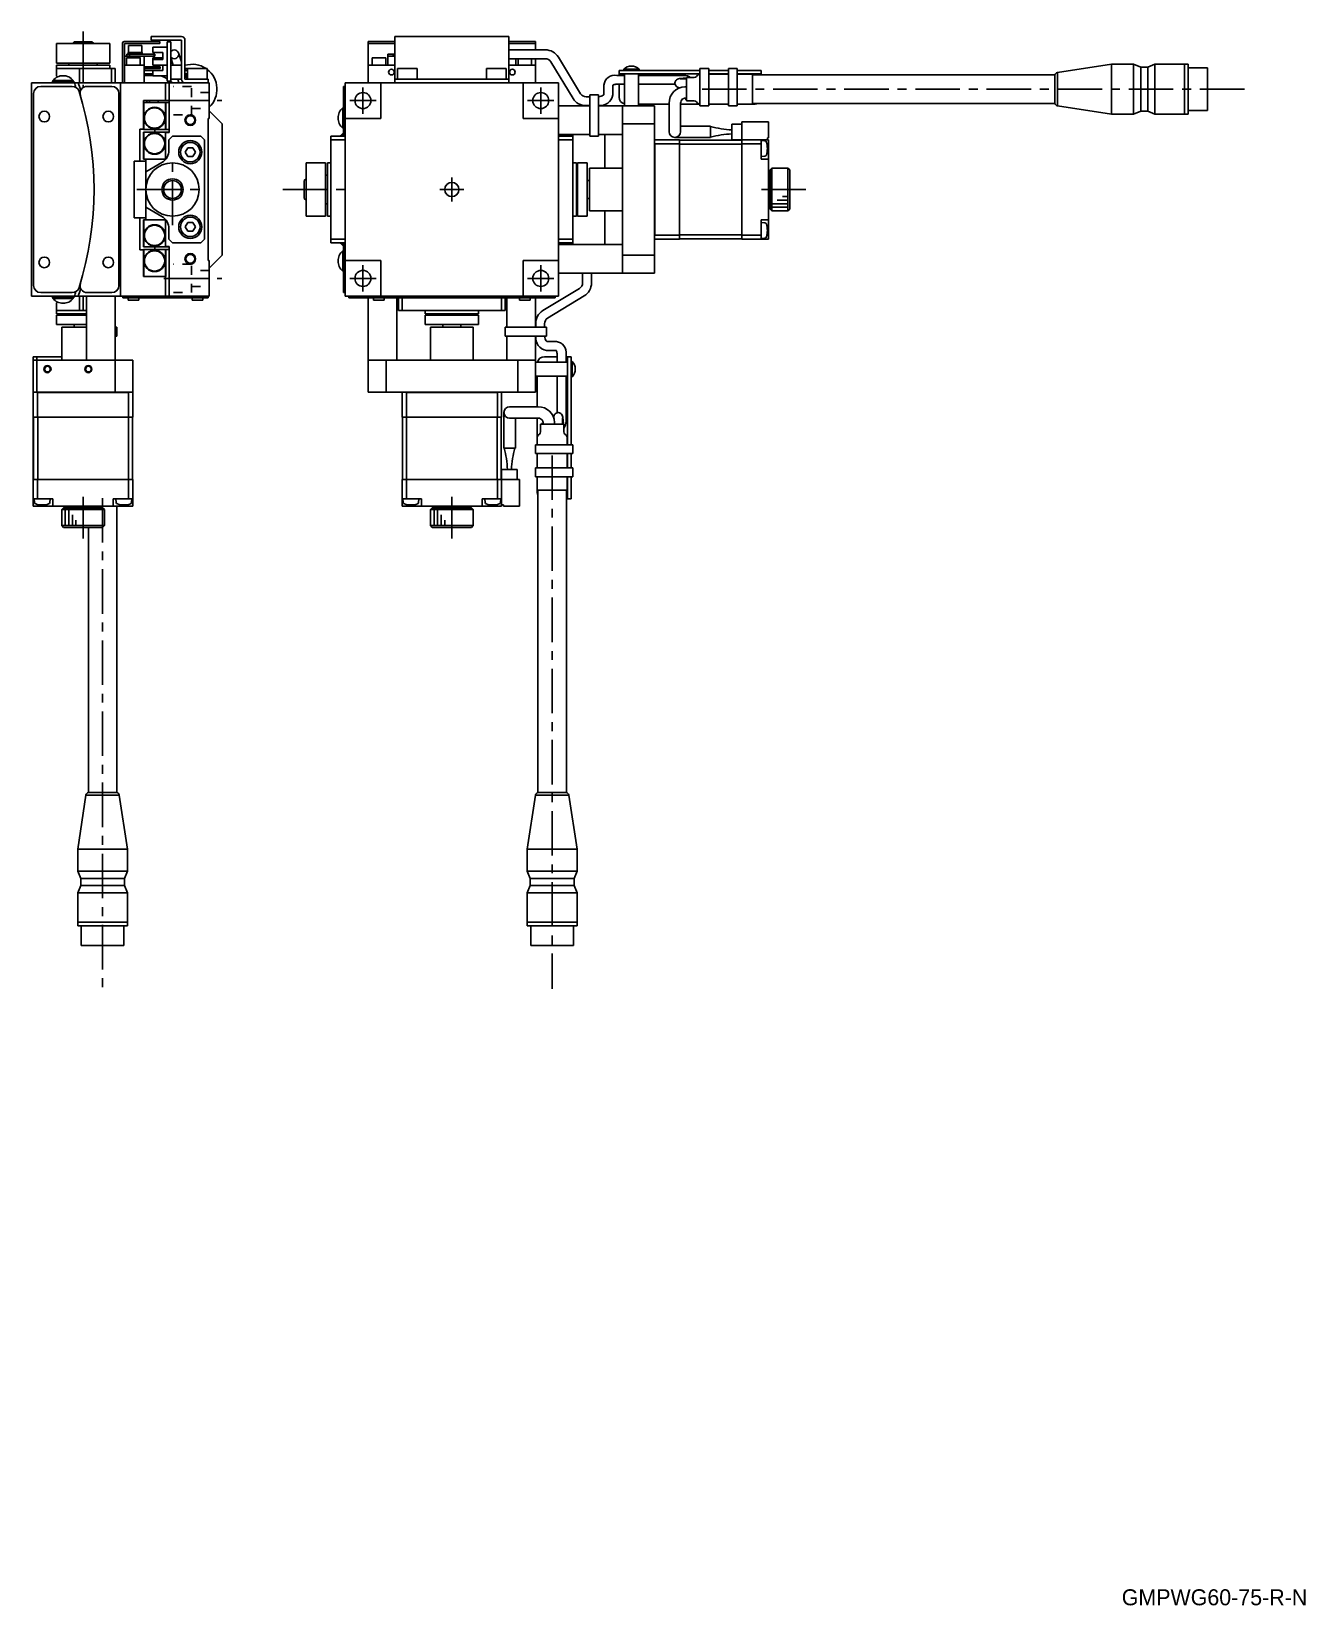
# Model space of a CAD drawing. Extents: x -285 to 424, y 17 to 528.
# Drawn here: x 65.5 to 423.7, y 16.9 to 459.5 of the extents above; entities that cross this region are included whole.
import ezdxf

# ---------------------------------------------------------------- set-up
doc = ezdxf.new("R2010")
doc.units = 0
doc.header["$LTSCALE"] = 10
doc.linetypes.add('CENTER', pattern=[2, 1.25, -0.25, 0.25, -0.25])
doc.linetypes.add('DOT', pattern=[0.5, 0.25, -0.25])
doc.layers.add('1', color=7, linetype='CONTINUOUS')
doc.styles.get("Standard").update_dxf_attribs({"font": 'FGP教科書体NT-M'})

msp = doc.modelspace()

# ---------------------------------------------------------------- linework, layer by layer
at = {"layer": '1', "color": 7, "linetype": 'CONTINUOUS'}
for p, q in [((72.473697, 456.035034), (87.473697, 456.035034)), ((72.473697, 456.035034), (72.473697, 450.535034)), ((77.473697, 456.535034), (76.973697, 456.035034)), ((77.473697, 456.535034), (82.473697, 456.535034)), ((82.973697, 456.035034), (82.473697, 456.535034)), ((87.473697, 450.535034), (87.473697, 456.035034)), ((91.023697, 456.135034), (91.023697, 445.035034)), ((91.523697, 456.635034), (101.523697, 456.635034)), ((91.623697, 456.035034), (101.523697, 456.035034)), ((91.623697, 456.035034), (91.623697, 445.035034)), ((99.123697, 458.035034), (107.623697, 458.035034)), ((99.123697, 457.035034), (99.123697, 458.035034)), ((107.623697, 457.035034), (99.123697, 457.035034)), ((101.523697, 456.035034), (101.523697, 456.635034)), ((103.623697, 456.535034), (103.623697, 445.535034)), ((104.623697, 456.535034), (103.623697, 456.535034)), ((104.623697, 456.535034), (104.623697, 445.402149)), ((107.623697, 457.035034), (107.623697, 446.035034)), ((108.623697, 446.035034), (108.623697, 457.035034)), ((160.171725, 456.635034), (160.171725, 445.035034)), ((160.171725, 456.635034), (167.671725, 456.635034)), ((160.171725, 456.035034), (167.671725, 456.035034)), ((167.671725, 445.035034), (167.671725, 458.035034)), ((167.671725, 458.035034), (199.671725, 458.035034)), ((199.671725, 458.035034), (199.671725, 445.035034)), ((199.671725, 456.635034), (207.171725, 456.635034)), ((199.671725, 456.035034), (207.171725, 456.035034)), ((207.171725, 456.635034), (207.171725, 454.285034)), ((91.623697, 452.535034), (100.127354, 452.535034)), ((92.223697, 452.035034), (92.223697, 450.035034)), ((92.223697, 452.035034), (96.023697, 452.035034)), ((92.275707, 453.035034), (92.275707, 452.535034)), ((92.275707, 453.035034), (100.127354, 453.035034)), ((96.623697, 453.535034), (92.623697, 453.535034)), ((92.623697, 453.535034), (92.623697, 453.035034)), ((92.723697, 455.535034), (96.523697, 455.535034)), ((92.723697, 455.535034), (92.723697, 453.535034)), ((93.008908, 453.035034), (93.008908, 452.535034)), ((95.977572, 452.535034), (95.977572, 452.035034)), ((96.023697, 450.035034), (96.023697, 452.035034)), ((96.523697, 453.535034), (96.523697, 455.535034)), ((96.623697, 453.035034), (96.623697, 453.535034)), ((97.123697, 452.535034), (97.123697, 445.035034)), ((99.623697, 455.035034), (99.623697, 453.535034)), ((103.623697, 455.035034), (99.623697, 455.035034)), ((99.623697, 453.535034), (102.423697, 453.535034)), ((102.423697, 452.035034), (99.623697, 452.035034)), ((99.623697, 452.035034), (99.623697, 450.035034)), ((102.423697, 451.535034), (99.623697, 451.535034)), ((99.970561, 453.035034), (99.970561, 452.535034)), ((100.127354, 453.035034), (100.127354, 452.535034)), ((102.423697, 453.535034), (102.423697, 451.535034)), ((104.623697, 452.067633), (105.284129, 450.035034)), ((107.623697, 450.924752), (106.812517, 453.421306)), ((161.271725, 452.035034), (161.271725, 450.035034)), ((161.271725, 452.035034), (165.071725, 452.035034)), ((165.071725, 450.035034), (165.071725, 452.035034)), ((165.643103, 453.035034), (165.643103, 452.535034)), ((165.643103, 453.035034), (167.671725, 453.035034)), ((165.643103, 452.535034), (167.671725, 452.535034)), ((165.671725, 452.535034), (165.671725, 450.035034)), ((167.134886, 453.035034), (167.134886, 452.535034)), ((167.552999, 453.035034), (167.552999, 452.535034)), ((209.939674, 454.285034), (199.671725, 454.285034)), ((199.671725, 451.785034), (209.939674, 451.785034)), ((201.671725, 451.785034), (201.671725, 450.035034)), ((202.271725, 451.785034), (202.271725, 450.035034)), ((206.071725, 450.035034), (206.071725, 451.785034)), ((207.171725, 451.785034), (207.171725, 445.035034)), ((219.874222, 441.932053), (213.606273, 452.257109)), ((72.473697, 450.535034), (87.473697, 450.535034)), ((72.473697, 450.035034), (87.473697, 450.035034)), ((72.473697, 450.035034), (72.473697, 447.035034)), ((72.473697, 449.035034), (88.973697, 449.035034)), ((72.473697, 447.035034), (72.813912, 446.69482)), ((75.973697, 450.535034), (75.973697, 450.035034)), ((78.973697, 445.035034), (78.973697, 449.035034)), ((79.973697, 449.035034), (79.973697, 445.035034)), ((83.973697, 450.035034), (83.973697, 450.535034)), ((87.473697, 449.035034), (87.473697, 450.035034)), ((87.973697, 445.035034), (87.973697, 449.035034)), ((88.973697, 449.035034), (88.973697, 445.035034)), ((91.623697, 450.035034), (97.123697, 450.035034)), ((91.673697, 450.035034), (91.673697, 445.035034)), ((97.123697, 449.535034), (101.623697, 449.535034)), ((97.123697, 449.035034), (101.623697, 449.035034)), ((97.123697, 448.827282), (97.273697, 448.827282)), ((102.423697, 448.535034), (97.123697, 448.535034)), ((97.123697, 447.535034), (99.623697, 447.535034)), ((99.623697, 447.124959), (97.123697, 447.124959)), ((97.273697, 448.535034), (97.273697, 448.827282)), ((99.623697, 450.035034), (103.623697, 450.035034)), ((99.623697, 449.535034), (99.623697, 449.035034)), ((99.623697, 448.535034), (99.623697, 447.035034)), ((99.623697, 447.035034), (103.623697, 447.035034)), ((101.623697, 449.035034), (101.623697, 449.535034)), ((102.423697, 450.035034), (102.423697, 448.535034)), ((107.623697, 450.035034), (104.623697, 450.035034)), ((114.873697, 449.035035), (108.623697, 449.035035)), ((108.623697, 448.827282), (108.773697, 448.827282)), ((109.373697, 448.535034), (108.623697, 448.535034)), ((109.212463, 446.035034), (108.623697, 447.847069)), ((108.725083, 447.535034), (109.373697, 447.535034)), ((108.773697, 448.535034), (108.773697, 448.827282)), ((109.373697, 449.035034), (109.373697, 446.035034)), ((114.873697, 446.035034), (114.873697, 449.035034)), ((160.171725, 450.035034), (167.671725, 450.035034)), ((168.421725, 449.035034), (168.421725, 446.035034)), ((168.421725, 449.035034), (173.921725, 449.035034)), ((173.921725, 446.035034), (173.921725, 449.035034)), ((193.421725, 449.035034), (193.421725, 446.035034)), ((193.421725, 449.035034), (198.921725, 449.035034)), ((198.921725, 446.035034), (198.921725, 449.035034)), ((207.171725, 450.035034), (199.671725, 450.035034)), ((211.469228, 450.95979), (217.737177, 440.634734)), ((232.171725, 447.124959), (230.021267, 447.124959)), ((230.671725, 447.124959), (230.671725, 448.535034)), ((253.421725, 448.535034), (230.671725, 448.535034)), ((253.421725, 447.535034), (230.671725, 447.535034)), ((232.021725, 448.827282), (232.021725, 448.535034)), ((232.021725, 448.827282), (236.321725, 448.827282)), ((232.171725, 447.535034), (232.171725, 438.535034)), ((236.171725, 438.535034), (236.171725, 447.535034)), ((248.922093, 447.124959), (236.171725, 447.124959)), ((236.321725, 448.535034), (236.321725, 448.827282)), ((252.778828, 447.142141), (252.464615, 446.827928)), ((255.921721, 449.035034), (253.421721, 449.035035)), ((253.421721, 438.535035), (253.421721, 449.035035)), ((255.921721, 438.535034), (255.921721, 449.035034)), ((261.421725, 447.535034), (255.921721, 447.535034)), ((261.421725, 447.435034), (255.921721, 447.435034)), ((261.421725, 448.535034), (255.921725, 448.535034)), ((263.921721, 449.035034), (261.421721, 449.035035)), ((261.421721, 438.535035), (261.421721, 449.035035)), ((263.921721, 438.535034), (263.921721, 449.035034)), ((270.671725, 447.535034), (263.921721, 447.535034)), ((268.171721, 447.435034), (263.921721, 447.435034)), ((263.921725, 448.535034), (270.671725, 448.535034)), ((268.171721, 439.035034), (268.171721, 447.435034)), ((353.214065, 447.235034), (268.171721, 447.235034)), ((270.671725, 447.235034), (270.671725, 448.535034)), ((353.214065, 439.235034), (353.214065, 447.235034)), ((369.171721, 450.235033), (353.937739, 447.91936)), ((353.937739, 438.550709), (353.937739, 447.91936)), ((369.171721, 436.235035), (369.171721, 450.235033)), ((375.36472, 450.235033), (369.171721, 450.235033)), ((375.36472, 436.235035), (375.36472, 450.235033)), ((377.36472, 449.385034), (375.36472, 450.235033)), ((377.36472, 437.085034), (377.36472, 449.385034)), ((379.36472, 449.385034), (377.36472, 449.385034)), ((381.36472, 450.235033), (379.36472, 449.385034)), ((379.36472, 437.085034), (379.36472, 449.385034)), ((381.36472, 436.235035), (381.36472, 450.235033)), ((389.62172, 450.235033), (381.36472, 450.235033)), ((389.62172, 436.235035), (389.62172, 450.235033)), ((389.67172, 450.185033), (389.62172, 450.235033)), ((389.67172, 436.235035), (389.67172, 450.235033)), ((390.671722, 450.235033), (389.67172, 450.235033)), ((390.671722, 436.235035), (390.671722, 450.235033)), ((396.171723, 449.235032), (390.671722, 449.235032)), ((396.171723, 437.235036), (396.171723, 449.235032)), ((115.473697, 445.035034), (65.473697, 445.035034)), ((65.473697, 445.035034), (65.473697, 385.035034)), ((76.952225, 444.035034), (68.073697, 444.035034)), ((71.363697, 445.535034), (77.363697, 445.535034)), ((71.363697, 445.535034), (71.363697, 445.035034)), ((71.513697, 445.694589), (77.213697, 445.694589)), ((71.513697, 445.694589), (71.513697, 445.535034)), ((77.213698, 445.535034), (77.213698, 445.694589)), ((77.363698, 445.035034), (77.363698, 445.535034)), ((88.073697, 444.035034), (81.13445, 444.035034)), ((90.473697, 445.035034), (90.473697, 385.035034)), ((103.194786, 440.035034), (103.194786, 445.035034)), ((103.623697, 446.346113), (103.227079, 446.359963)), ((104.623697, 445.535034), (103.623697, 445.535034)), ((104.229375, 445.035034), (104.229375, 431.035034)), ((104.614097, 445.409384), (104.445334, 445.535174)), ((105.110875, 445.035034), (104.614097, 445.409384)), ((104.623697, 446.035034), (107.623697, 446.035034)), ((106.583807, 446.035034), (106.908727, 445.035034)), ((108.623697, 446.035034), (115.123697, 446.035034)), ((109.373697, 446.145319), (109.174368, 446.15228)), ((115.123697, 446.035034), (115.123697, 445.035034)), ((115.473697, 435.035034), (115.473697, 445.035034)), ((153.671725, 444.035034), (153.171725, 444.035034)), ((153.171725, 430.035034), (153.171725, 444.035034)), ((153.671725, 385.035034), (153.671725, 445.035034)), ((153.671725, 445.035034), (213.671725, 445.035034)), ((163.671725, 435.035034), (163.671725, 445.035034)), ((167.671725, 446.035034), (199.671725, 446.035034)), ((203.671725, 445.035034), (203.671725, 435.035034)), ((213.671725, 445.035034), (213.671725, 385.035034)), ((226.421725, 444.411089), (226.421725, 441.692565)), ((228.921335, 444.348764), (229.028992, 444.422692)), ((228.921725, 441.662254), (228.921725, 444.411089)), ((229.028992, 444.422692), (229.129899, 444.471656)), ((230.021267, 444.624959), (232.171725, 444.624959)), ((230.671725, 441.035034), (230.671725, 444.624959)), ((236.171725, 444.624959), (246.432043, 444.624959)), ((249.671725, 446.390088), (247.646094, 446.195859)), ((249.644789, 446.107894), (247.873278, 446.149299)), ((249.671725, 443.883564), (249.190803, 443.883564)), ((249.671725, 446.107894), (249.644789, 446.107894)), ((249.671725, 439.935034), (249.671725, 446.535034)), ((251.757508, 446.535034), (249.671725, 446.535034)), ((66.073697, 442.035034), (66.073697, 388.035034)), ((90.073697, 388.035034), (90.073697, 442.035034)), ((96.973356, 432.035034), (96.973356, 440.035034)), ((96.973356, 440.035034), (104.229375, 440.035034)), ((96.986915, 439.53314), (97.023345, 439.485034)), ((96.986915, 431.935034), (96.986915, 439.53314)), ((96.987448, 439.535034), (104.229375, 439.535034)), ((97.023345, 439.485034), (97.023345, 431.935034)), ((103.144775, 439.485034), (97.023345, 439.485034)), ((97.861878, 440.035034), (97.881129, 439.535034)), ((98.611652, 439.535034), (98.628454, 440.035034)), ((101.123697, 439.535034), (101.123697, 440.035034)), ((103.144775, 439.485034), (103.207658, 439.533375)), ((103.144775, 431.935034), (103.144775, 439.485034)), ((103.207658, 439.533375), (103.207658, 431.935034)), ((153.671725, 438.135034), (153.171725, 438.135034)), ((222.421725, 438.535034), (213.671725, 438.535034)), ((222.421725, 441.106809), (221.403776, 441.106809)), ((221.403776, 438.606809), (222.421725, 438.606809)), ((224.921725, 441.606809), (222.421725, 441.606809)), ((222.421725, 441.606809), (222.421725, 430.035034)), ((224.921725, 441.606809), (224.921725, 430.035034)), ((240.671725, 438.535034), (224.921725, 438.535034)), ((226.359284, 441.616206), (226.256266, 441.528373)), ((226.427811, 441.703948), (226.359284, 441.616206)), ((231.671725, 391.535034), (231.671725, 438.535034)), ((244.771725, 439.035034), (236.171725, 439.035034)), ((240.671725, 438.535034), (240.671725, 391.535034)), ((244.771725, 439.283564), (244.771725, 431.283564)), ((247.971725, 431.283564), (247.971725, 439.283564)), ((253.421725, 439.035034), (247.971725, 439.035034)), ((248.559916, 440.479733), (248.668212, 440.547089)), ((248.668212, 440.547089), (248.785374, 440.603032)), ((248.785374, 440.603032), (248.911204, 440.645825)), ((248.911204, 440.645825), (249.044863, 440.673378)), ((249.044863, 440.673378), (249.18107, 440.683518)), ((249.18107, 440.683518), (249.190803, 440.683564)), ((249.190803, 440.683564), (249.671725, 440.683564)), ((249.471725, 440.683564), (249.471725, 440.235034)), ((249.671725, 440.235034), (249.471725, 440.235034)), ((249.671725, 439.935034), (251.757508, 439.935034)), ((252.464615, 439.642141), (252.778828, 439.327928)), ((253.421721, 438.535035), (255.921721, 438.535034)), ((255.921725, 439.035034), (261.421725, 439.035034)), ((261.421721, 438.535035), (263.921721, 438.535034)), ((263.921725, 439.035034), (268.671725, 439.035034)), ((268.171721, 439.235034), (353.214065, 439.235034)), ((353.937739, 438.550709), (369.171721, 436.235035)), ((90.173697, 435.035034), (90.473697, 435.035034)), ((90.173697, 395.035034), (90.173697, 435.035034)), ((115.173697, 435.035034), (115.473697, 435.035034)), ((115.173697, 395.035034), (115.173697, 435.035034)), ((119.123697, 433.535034), (115.473697, 437.185034)), ((153.01217, 437.985034), (153.01217, 432.285034)), ((153.171725, 437.985034), (153.01217, 437.985034)), ((153.671725, 435.035034), (163.671725, 435.035034)), ((203.671725, 435.035034), (213.671725, 435.035034)), ((265.171725, 434.035034), (272.671725, 434.035034)), ((265.171725, 434.035034), (265.171725, 401.035034)), ((272.671725, 434.035034), (272.671725, 429.535034)), ((369.171721, 436.235035), (375.36472, 436.235035)), ((375.36472, 436.235035), (377.36472, 437.085034)), ((377.36472, 437.085034), (379.36472, 437.085034)), ((379.36472, 437.085034), (381.36472, 436.235035)), ((381.36472, 436.235035), (389.62172, 436.235035)), ((389.62172, 436.235035), (389.67172, 436.285035)), ((389.67172, 436.235035), (390.671722, 436.235035)), ((390.671722, 437.235036), (396.171723, 437.235036)), ((95.933953, 423.035034), (95.933953, 432.035034)), ((95.933953, 432.035034), (96.986915, 432.035034)), ((96.986915, 431.935034), (104.229375, 431.935034)), ((96.986916, 423.536929), (96.986916, 431.135034)), ((104.229375, 431.135034), (96.986916, 431.135034)), ((97.023345, 431.135034), (97.023345, 423.585034)), ((99.035192, 431.935034), (99.339873, 432.228709)), ((99.339874, 430.84136), (99.035193, 431.135034)), ((100.123697, 431.135034), (100.123697, 431.935034)), ((100.832712, 432.230043), (101.138425, 431.935034)), ((101.138426, 431.135034), (100.832713, 430.840026)), ((103.144776, 423.585034), (103.144776, 431.135034)), ((103.194786, 431.035034), (103.194786, 423.535034)), ((104.229375, 431.035034), (103.194786, 431.035034)), ((103.207658, 431.135034), (103.207658, 431.035034)), ((105.123697, 430.035034), (104.123697, 429.035034)), ((105.123697, 430.035034), (113.123697, 430.035034)), ((114.123697, 429.035034), (113.123697, 430.035034)), ((119.123697, 433.535034), (119.123697, 396.535034)), ((149.671725, 430.035034), (153.671725, 430.035034)), ((149.671725, 400.035034), (149.671725, 430.035034)), ((153.01217, 432.285034), (153.171725, 432.285034)), ((153.01217, 430.035034), (153.01217, 430.785034)), ((153.171725, 430.785034), (153.01217, 430.785034)), ((153.171725, 432.135034), (153.671725, 432.135034)), ((153.671725, 430.935034), (153.171725, 430.935034)), ((213.671725, 430.535034), (222.421725, 430.535034)), ((213.671725, 430.035034), (217.671725, 430.035034)), ((214.171725, 430.035034), (214.171725, 430.535034)), ((214.33128, 430.035034), (214.33128, 430.535034)), ((214.671725, 430.535034), (214.671725, 430.464857)), ((217.671725, 430.285034), (214.829609, 430.285034)), ((217.671725, 430.285034), (217.671725, 399.785034)), ((222.421725, 430.035034), (224.921725, 430.035034)), ((224.921725, 430.535034), (231.671725, 430.535034)), ((226.671725, 430.535034), (226.671725, 421.035034)), ((240.671725, 433.535034), (231.671725, 433.535034)), ((246.371725, 429.683564), (256.371725, 429.683564)), ((256.371725, 432.883564), (247.971725, 432.883564)), ((256.371725, 432.883564), (256.371725, 429.683564)), ((262.371725, 429.035034), (262.371725, 433.435034)), ((265.171725, 433.435034), (262.371725, 433.435034)), ((272.371725, 429.035034), (272.371725, 429.535034)), ((272.671725, 429.535034), (272.371725, 429.535034)), ((104.123697, 429.035034), (104.123697, 426.097212)), ((108.680322, 425.535034), (109.402009, 426.785034)), ((109.402009, 424.285034), (108.680322, 425.535034)), ((109.402009, 426.785034), (110.845385, 426.785034)), ((110.845385, 426.785034), (111.567073, 425.535034)), ((111.567073, 425.535034), (110.845385, 424.285034)), ((114.123697, 429.035034), (114.123697, 401.035034)), ((153.671725, 429.035034), (149.671725, 429.035034)), ((217.671725, 429.035034), (213.671725, 429.035034)), ((240.771725, 429.035034), (240.671725, 428.935034)), ((240.671725, 427.885034), (240.721725, 427.835034)), ((247.671725, 427.835034), (240.721725, 427.835034)), ((240.721725, 427.835034), (240.721725, 402.235034)), ((247.671725, 429.035034), (240.771725, 429.035034)), ((247.671725, 429.035034), (247.671725, 401.035034)), ((247.671725, 428.935034), (265.171725, 428.935034)), ((247.671725, 427.793613), (265.171725, 427.793613)), ((272.671725, 429.035034), (262.371725, 429.035034)), ((265.171725, 427.835034), (270.671725, 427.835034)), ((270.671725, 429.035034), (270.671725, 423.535034)), ((271.657005, 428.698834), (270.671725, 428.785034)), ((272.671725, 429.035034), (272.671725, 401.035034)), ((94.373396, 407.035034), (94.373396, 423.035034)), ((94.373396, 423.035034), (97.623697, 423.035034)), ((96.986916, 423.536929), (97.023345, 423.585034)), ((103.194786, 423.535034), (96.987449, 423.535034)), ((97.023345, 423.585034), (103.144776, 423.585034)), ((97.623697, 423.535034), (97.623697, 406.535034)), ((102.123697, 422.633111), (97.623697, 420.035034)), ((103.194786, 423.546589), (103.144776, 423.585034)), ((110.845385, 424.285034), (109.402009, 424.285034)), ((142.671725, 407.535034), (142.671725, 422.535034)), ((148.171725, 422.535034), (142.671725, 422.535034)), ((148.171725, 407.535034), (148.171725, 422.535034)), ((148.671725, 407.535034), (148.671725, 422.535034)), ((149.671725, 422.535034), (148.671725, 422.535034)), ((218.671725, 422.535034), (217.671725, 422.535034)), ((218.671725, 422.535034), (218.671725, 407.535034)), ((218.971725, 407.535034), (218.971725, 422.535034)), ((221.671725, 422.535034), (218.971725, 422.535034)), ((221.671725, 407.535034), (221.671725, 422.535034)), ((222.371725, 421.035034), (222.371725, 409.035034)), ((231.671725, 421.035034), (222.371725, 421.035034)), ((270.671725, 424.285034), (271.657005, 424.371235)), ((272.671725, 423.535034), (270.671725, 423.535034)), ((273.671725, 421.035034), (273.171725, 420.535034)), ((273.171725, 409.535034), (273.171725, 420.535034)), ((273.671725, 421.035034), (273.671725, 409.035034)), ((278.171725, 421.035034), (273.671725, 421.035034)), ((278.171725, 409.035034), (278.171725, 421.035034)), ((278.671725, 420.535034), (278.171725, 421.035034)), ((278.671725, 420.535034), (278.671725, 409.535034)), ((142.671725, 418.035034), (142.171725, 417.535034)), ((142.171725, 412.535034), (142.171725, 417.535034)), ((148.671725, 419.035034), (148.171725, 419.035034)), ((218.971725, 419.035034), (218.671725, 419.035034)), ((222.371725, 417.535034), (221.671725, 417.535034)), ((273.171725, 417.535034), (272.671725, 417.535034)), ((142.171725, 412.535034), (142.671725, 412.035034)), ((221.671725, 412.535034), (222.371725, 412.535034)), ((272.671725, 412.535034), (273.171725, 412.535034)), ((97.623697, 410.035034), (102.123697, 407.436958)), ((142.671725, 407.535034), (148.171725, 407.535034)), ((148.171725, 411.035034), (148.671725, 411.035034)), ((148.671725, 407.535034), (149.671725, 407.535034)), ((217.671725, 407.535034), (218.671725, 407.535034)), ((218.671725, 411.035034), (218.971725, 411.035034)), ((218.971725, 407.535034), (221.671725, 407.535034)), ((222.371725, 409.035034), (231.671725, 409.035034)), ((226.671725, 409.035034), (226.671725, 399.535034)), ((273.171725, 409.535034), (273.671725, 409.035034)), ((273.671725, 409.035034), (278.171725, 409.035034)), ((278.171725, 409.035034), (278.671725, 409.535034)), ((94.373396, 407.035034), (97.623697, 407.035034)), ((95.933953, 398.035034), (95.933953, 407.035034)), ((96.986915, 398.935034), (96.986915, 406.53314)), ((96.986915, 406.53314), (97.023345, 406.485034)), ((96.987448, 406.535034), (103.194786, 406.535034)), ((97.023345, 406.485034), (97.023345, 398.935034)), ((103.144775, 406.485034), (97.023345, 406.485034)), ((103.144775, 406.485034), (103.194786, 406.52348)), ((103.144775, 398.935034), (103.144775, 406.485034)), ((103.194786, 406.535034), (103.194786, 399.035034)), ((104.123697, 403.972857), (104.123697, 401.035034)), ((108.680322, 404.535034), (109.402009, 405.785034)), ((109.402009, 403.285034), (108.680322, 404.535034)), ((109.402009, 405.785034), (110.845385, 405.785034)), ((110.845385, 403.285034), (109.402009, 403.285034)), ((110.845385, 405.785034), (111.567073, 404.535034)), ((111.567073, 404.535034), (110.845385, 403.285034)), ((272.671725, 406.535034), (270.671725, 406.535034)), ((270.671725, 406.535034), (270.671725, 401.035034)), ((271.657005, 405.698834), (270.671725, 405.785034)), ((96.986915, 398.935034), (104.229375, 398.935034)), ((99.035192, 398.935034), (99.339873, 399.228709)), ((100.123697, 398.135034), (100.123697, 398.935034)), ((100.832712, 399.230043), (101.138425, 398.935034)), ((103.194786, 399.035034), (104.229375, 399.035034)), ((103.207658, 399.035034), (103.207658, 398.935034)), ((104.123697, 401.035034), (105.123697, 400.035034)), ((104.229375, 399.035034), (104.229375, 385.035034)), ((113.123697, 400.035034), (105.123697, 400.035034)), ((113.123697, 400.035034), (114.123697, 401.035034)), ((149.671725, 401.035034), (153.671725, 401.035034)), ((153.671725, 400.035034), (149.671725, 400.035034)), ((153.01217, 400.035034), (153.01217, 399.285034)), ((153.01217, 399.285034), (153.171725, 399.285034)), ((153.171725, 400.035034), (153.171725, 386.035034)), ((153.171725, 399.135034), (153.671725, 399.135034)), ((213.671725, 401.035034), (217.671725, 401.035034)), ((217.671725, 400.035034), (213.671725, 400.035034)), ((231.671725, 399.535034), (213.671725, 399.535034)), ((214.171725, 400.035034), (214.171725, 399.535034)), ((214.33128, 400.035034), (214.33128, 399.535034)), ((214.671725, 399.605212), (214.671725, 399.535034)), ((214.829609, 399.785034), (217.671725, 399.785034)), ((240.721725, 402.235034), (240.671725, 402.185034)), ((240.671725, 401.135034), (240.771725, 401.035034)), ((247.671725, 402.235034), (240.721725, 402.235034)), ((247.671725, 401.035034), (240.771725, 401.035034)), ((247.671725, 402.276456), (265.171725, 402.276456)), ((247.671725, 401.135034), (265.171725, 401.135034)), ((265.171725, 402.235034), (270.671725, 402.235034)), ((272.671725, 401.035034), (265.171725, 401.035034)), ((270.671725, 401.285034), (271.657005, 401.371235)), ((90.473697, 395.035034), (90.173697, 395.035034)), ((95.933953, 398.035034), (96.986915, 398.035034)), ((96.973356, 390.535034), (96.973356, 398.035034)), ((104.229375, 398.135034), (96.986915, 398.135034)), ((96.986915, 390.536929), (96.986915, 398.135034)), ((97.023345, 398.135034), (97.023345, 390.585034)), ((99.339873, 397.84136), (99.035192, 398.135034)), ((101.138425, 398.135034), (100.832712, 397.840026)), ((103.144775, 390.585034), (103.144775, 398.135034)), ((103.207658, 398.135034), (103.207658, 390.536694)), ((115.473697, 395.035034), (115.173697, 395.035034)), ((115.473697, 392.885034), (119.123697, 396.535034)), ((115.473697, 385.035034), (115.473697, 395.035034)), ((153.01217, 392.085034), (153.01217, 397.785034)), ((153.171725, 397.785034), (153.01217, 397.785034)), ((153.671725, 397.935034), (153.171725, 397.935034)), ((163.671725, 395.035034), (153.671725, 395.035034)), ((163.671725, 385.035034), (163.671725, 395.035034)), ((203.671725, 395.035034), (203.671725, 385.035034)), ((213.671725, 395.035034), (203.671725, 395.035034)), ((231.671725, 396.535034), (240.671725, 396.535034)), ((96.973356, 390.535034), (103.208099, 390.535034)), ((96.986915, 390.536929), (97.023345, 390.585034)), ((97.023345, 390.585034), (103.144775, 390.585034)), ((103.207658, 390.536694), (103.144775, 390.585034)), ((103.194786, 385.035034), (103.194786, 390.535034)), ((153.01217, 392.085034), (153.171725, 392.085034)), ((153.171725, 391.935034), (153.671725, 391.935034)), ((213.671725, 391.535034), (240.671725, 391.535034)), ((220.421725, 391.535034), (220.421725, 388.767085)), ((222.921725, 388.767085), (222.921725, 391.535034)), ((65.473697, 385.035034), (115.473697, 385.035034)), ((76.952225, 386.035034), (68.073697, 386.035034)), ((71.363697, 385.035034), (71.363697, 384.535034)), ((77.363697, 384.535034), (77.363697, 385.035034)), ((78.973697, 381.035034), (78.973697, 385.035034)), ((79.973697, 385.035034), (79.973697, 381.035034)), ((80.973697, 385.035034), (80.973697, 367.035034)), ((88.073697, 386.035034), (81.13445, 386.035034)), ((88.973697, 358.035034), (88.973697, 385.035034)), ((91.123697, 385.035034), (91.123697, 384.535034)), ((104.520203, 385.035034), (104.520203, 384.535034)), ((115.123697, 385.035034), (115.123697, 384.535034)), ((153.671725, 386.035034), (153.171725, 386.035034)), ((213.671725, 385.035034), (153.671725, 385.035034)), ((154.671725, 385.035034), (154.671725, 384.535034)), ((219.596481, 387.237532), (209.271425, 380.969583)), ((210.568744, 378.832537), (220.8938, 385.100486)), ((212.671725, 385.035034), (212.671725, 384.535034)), ((71.363697, 384.535034), (77.363697, 384.535034)), ((71.513697, 384.535034), (71.513697, 384.375479)), ((71.513697, 384.375479), (77.213697, 384.375479)), ((72.813911, 383.375248), (72.473697, 383.035034)), ((72.473697, 383.035034), (72.473697, 380.035034)), ((72.473697, 381.035034), (80.973697, 381.035034)), ((77.213697, 384.375479), (77.213697, 384.535034)), ((115.123697, 384.535034), (91.123697, 384.535034)), ((92.623697, 384.535034), (92.623697, 383.935034)), ((95.623697, 383.935034), (92.623697, 383.935034)), ((95.623697, 383.935034), (95.623697, 384.535034)), ((110.623697, 384.535034), (110.623697, 383.935034)), ((113.623697, 383.935034), (110.623697, 383.935034)), ((113.623697, 383.935034), (113.623697, 384.535034)), ((212.671725, 384.535034), (154.671725, 384.535034)), ((160.171725, 384.535034), (160.171725, 358.035034)), ((161.671725, 384.535034), (161.671725, 383.935034)), ((164.671725, 383.935034), (161.671725, 383.935034)), ((164.671725, 383.935034), (164.671725, 384.535034)), ((168.171725, 367.035034), (168.171725, 384.535034)), ((168.671725, 384.375479), (168.171725, 384.375479)), ((168.671725, 381.035034), (168.671725, 384.535034)), ((198.671725, 381.035034), (168.671725, 381.035034)), ((169.671725, 384.535034), (169.671725, 381.035034)), ((176.171725, 381.035034), (176.171725, 380.035034)), ((191.171725, 380.035034), (191.171725, 381.035034)), ((197.671725, 381.035034), (197.671725, 384.535034)), ((198.671725, 384.535034), (198.671725, 381.035034)), ((198.671725, 384.375479), (199.171725, 384.375479)), ((199.171725, 384.535034), (199.171725, 376.285034)), ((202.671725, 384.535034), (202.671725, 383.935034)), ((205.671725, 383.935034), (202.671725, 383.935034)), ((205.671725, 383.935034), (205.671725, 384.535034)), ((207.171725, 376.285034), (207.171725, 384.535034)), ((80.973697, 380.035034), (72.473697, 380.035034)), ((72.473697, 379.735034), (72.473697, 377.035034)), ((80.973697, 379.735034), (72.473697, 379.735034)), ((80.973697, 377.035034), (72.473697, 377.035034)), ((73.973697, 376.335034), (73.973697, 367.035034)), ((80.973697, 376.335034), (73.973697, 376.335034)), ((75.973697, 380.035034), (75.973697, 379.735034)), ((77.473697, 377.035034), (77.473697, 376.335034)), ((89.473697, 376.285034), (88.973697, 376.285034)), ((89.473697, 373.785034), (89.473697, 376.285034)), ((191.171725, 380.035034), (176.171725, 380.035034)), ((191.171725, 379.735034), (176.171725, 379.735034)), ((176.171725, 379.735034), (176.171725, 377.035034)), ((191.171725, 377.035034), (176.171725, 377.035034)), ((189.671725, 376.335034), (177.671725, 376.335034)), ((177.671725, 376.335034), (177.671725, 367.035034)), ((179.671725, 380.035034), (179.671725, 379.735034)), ((181.171725, 377.035034), (181.171725, 376.335034)), ((186.171725, 376.335034), (186.171725, 377.035034)), ((187.671725, 379.735034), (187.671725, 380.035034)), ((189.671725, 367.035034), (189.671725, 376.335034)), ((191.171725, 377.035034), (191.171725, 379.735034)), ((198.671725, 376.285034), (198.671725, 373.785034)), ((210.243499, 376.285034), (198.671725, 376.285034)), ((207.243499, 377.302984), (207.243499, 376.285034)), ((209.743499, 376.285034), (209.743499, 377.302984)), ((210.243499, 373.785034), (210.243499, 376.285034)), ((89.473697, 373.785034), (88.973697, 373.785034)), ((210.243499, 373.785034), (198.671725, 373.785034)), ((199.171725, 373.785034), (199.171725, 367.035034)), ((207.171725, 358.035034), (207.171725, 373.785034)), ((210.252897, 372.347476), (210.165063, 372.450494)), ((210.340639, 372.278948), (210.252897, 372.347476)), ((213.04778, 372.285034), (210.329256, 372.285034)), ((65.973697, 368.035034), (73.973697, 368.035034)), ((65.973697, 326.035034), (65.973697, 368.035034)), ((66.973697, 368.035034), (66.973697, 358.035034)), ((209.671725, 368.035034), (213.26165, 368.035034)), ((210.298944, 369.785034), (213.04778, 369.785034)), ((212.985455, 369.785425), (213.059382, 369.677767)), ((213.059382, 369.677767), (213.108347, 369.57686)), ((213.26165, 368.685493), (213.26165, 366.535034)), ((215.76165, 366.535034), (215.76165, 368.685493)), ((215.76165, 368.035034), (217.171725, 368.035034)), ((216.171725, 343.285038), (216.171725, 368.035034)), ((217.171725, 368.035034), (217.171725, 343.285034)), ((65.973697, 367.035034), (93.973697, 367.035034)), ((93.973697, 367.035034), (93.973697, 358.035034)), ((160.171725, 367.035034), (207.171725, 367.035034)), ((165.171725, 367.035034), (165.171725, 358.035034)), ((202.171725, 358.035034), (202.171725, 367.035034)), ((216.171725, 366.535034), (207.171725, 366.535034)), ((217.463973, 366.685034), (217.171725, 366.685034)), ((217.463973, 366.685034), (217.463973, 362.385034)), ((207.171725, 362.535034), (216.171725, 362.535034)), ((207.671725, 353.935034), (207.671725, 362.535034)), ((213.26165, 362.535034), (213.26165, 352.274716)), ((215.76165, 349.784666), (215.76165, 362.535034)), ((217.171725, 362.385034), (217.463973, 362.385034)), ((66.023697, 358.035034), (65.973697, 357.985034)), ((93.973697, 358.035034), (65.973697, 358.035034)), ((67.173697, 357.935034), (67.073697, 358.035034)), ((92.773697, 357.935034), (67.173697, 357.935034)), ((67.173697, 351.035034), (67.173697, 357.935034)), ((92.873697, 358.035034), (92.773697, 357.935034)), ((92.773697, 351.035034), (92.773697, 357.935034)), ((93.973697, 357.985034), (93.923697, 358.035034)), ((93.973697, 351.035034), (93.973697, 357.985034)), ((207.171725, 358.035034), (160.171725, 358.035034)), ((169.771725, 358.035034), (169.671725, 357.935034)), ((169.671725, 351.035034), (169.671725, 357.935034)), ((170.871725, 357.985034), (170.821725, 358.035034)), ((196.471725, 357.985034), (170.871725, 357.985034)), ((170.871725, 351.035034), (170.871725, 357.985034)), ((196.521725, 358.035034), (196.471725, 357.985034)), ((196.471725, 351.035034), (196.471725, 357.985034)), ((197.671725, 357.935034), (197.571725, 358.035034)), ((197.671725, 351.035034), (197.671725, 357.935034)), ((93.973697, 351.035034), (65.973697, 351.035034)), ((66.073697, 351.035034), (66.073697, 333.535034)), ((67.215119, 351.035034), (67.215119, 333.535034)), ((92.732276, 351.035034), (92.732276, 333.535034)), ((93.873697, 351.035034), (93.873697, 333.535034)), ((197.671725, 351.035034), (169.671725, 351.035034)), ((169.771725, 351.035034), (169.771725, 333.535034)), ((170.913146, 351.035034), (170.913146, 333.535034)), ((196.430304, 351.035034), (196.430304, 333.535034)), ((197.571725, 351.035034), (197.571725, 333.535034)), ((198.320254, 352.335034), (198.320254, 342.335034)), ((207.920254, 353.935034), (199.920254, 353.935034)), ((199.920254, 350.735034), (207.920254, 350.735034)), ((201.520254, 342.335034), (201.520254, 350.735034)), ((207.671725, 350.735034), (207.671725, 343.285034)), ((209.116423, 350.146844), (209.18378, 350.038548)), ((209.18378, 350.038548), (209.239722, 349.921385)), ((209.239722, 349.921385), (209.282515, 349.795555)), ((209.282515, 349.795555), (209.310068, 349.661897)), ((209.310068, 349.661897), (209.320209, 349.52569)), ((214.744585, 349.06197), (214.785989, 350.833481)), ((215.026778, 349.035034), (214.83255, 351.060665)), ((208.278832, 346.242145), (207.964618, 345.927931)), ((208.571725, 349.035034), (215.171725, 349.035034)), ((208.571725, 349.035034), (208.571725, 346.949252)), ((208.871725, 349.035034), (208.871725, 349.235034)), ((209.320254, 349.235034), (208.871725, 349.235034)), ((209.320209, 349.52569), (209.320254, 349.515957)), ((209.320254, 349.515957), (209.320254, 349.035034)), ((212.520254, 349.035034), (212.520254, 349.515957)), ((214.744585, 349.035034), (214.744585, 349.06197)), ((215.171725, 346.949252), (215.171725, 349.035034)), ((215.778832, 345.927931), (215.464618, 346.242145)), ((216.071725, 343.285038), (216.071725, 345.220824)), ((201.520254, 342.335034), (198.320254, 342.335034)), ((207.171725, 343.285038), (207.171725, 340.785038)), ((207.171725, 343.285038), (217.671725, 343.285038)), ((207.171725, 340.785038), (217.671725, 340.785038)), ((207.671725, 340.785034), (207.671725, 336.785034)), ((216.071725, 336.785038), (216.071725, 340.785038)), ((216.171725, 336.785038), (216.171725, 340.785038)), ((217.171725, 336.785034), (217.171725, 340.785034)), ((217.671725, 340.785038), (217.671725, 343.285038)), ((197.671725, 336.335034), (202.071725, 336.335034)), ((197.671725, 326.035034), (197.671725, 336.335034)), ((202.071725, 333.535034), (202.071725, 336.335034)), ((207.171725, 336.785038), (207.171725, 334.285038)), ((207.171725, 336.785038), (217.671725, 336.785038)), ((217.671725, 334.285038), (217.671725, 336.785038)), ((93.973697, 333.535034), (65.973697, 333.535034)), ((67.173697, 333.535034), (67.173697, 328.035034)), ((92.773697, 333.535034), (92.773697, 328.035034)), ((93.973697, 326.035034), (93.973697, 333.535034)), ((202.671725, 333.535034), (169.671725, 333.535034)), ((169.671725, 326.035034), (169.671725, 333.535034)), ((170.871725, 333.535034), (170.871725, 328.035034)), ((196.471725, 333.535034), (196.471725, 328.035034)), ((202.671725, 333.535034), (202.671725, 326.035034)), ((207.171725, 334.285038), (217.671725, 334.285038)), ((207.671725, 334.285034), (207.671725, 330.035034)), ((216.071725, 330.535038), (216.071725, 334.285038)), ((216.171725, 328.035034), (216.171725, 334.285038)), ((217.171725, 328.035034), (217.171725, 334.285034)), ((71.473697, 328.035034), (65.973697, 328.035034)), ((66.223697, 328.035034), (66.309898, 327.049755)), ((70.637497, 327.049755), (70.723697, 328.035034)), ((71.473697, 326.035034), (71.473697, 328.035034)), ((88.473697, 326.035034), (88.473697, 328.035034)), ((93.973697, 328.035034), (88.473697, 328.035034)), ((89.223697, 328.035034), (89.309898, 327.049755)), ((93.637497, 327.049755), (93.723697, 328.035034)), ((175.171725, 328.035034), (169.671725, 328.035034)), ((169.921725, 328.035034), (170.007926, 327.049755)), ((174.335524, 327.049755), (174.421725, 328.035034)), ((175.171725, 326.035034), (175.171725, 328.035034)), ((192.171725, 326.035034), (192.171725, 328.035034)), ((197.671725, 328.035034), (192.171725, 328.035034)), ((192.921725, 328.035034), (193.007926, 327.049755)), ((197.335524, 327.049755), (197.421725, 328.035034)), ((207.671725, 330.535038), (216.071725, 330.535038)), ((207.871725, 330.535038), (207.871725, 245.492694)), ((215.871725, 245.492694), (215.871725, 330.535038)), ((215.871725, 328.035034), (217.171725, 328.035034)), ((93.973697, 326.035034), (65.973697, 326.035034)), ((74.473697, 325.535034), (73.973697, 325.035034)), ((85.973697, 325.035034), (73.973697, 325.035034)), ((73.973697, 325.035034), (73.973697, 320.535034)), ((74.473697, 325.535034), (85.473697, 325.535034)), ((77.473697, 326.035034), (77.473697, 325.535034)), ((82.473697, 325.535034), (82.473697, 326.035034)), ((85.973697, 325.035034), (85.473697, 325.535034)), ((85.973697, 320.535034), (85.973697, 325.035034)), ((89.473697, 245.492694), (89.473697, 326.035034)), ((197.671725, 326.035034), (169.671725, 326.035034)), ((178.171725, 325.535034), (177.671725, 325.035034)), ((189.671725, 325.035034), (177.671725, 325.035034)), ((177.671725, 325.035034), (177.671725, 320.535034)), ((178.171725, 325.535034), (189.171725, 325.535034)), ((181.171725, 326.035034), (181.171725, 325.535034)), ((186.171725, 325.535034), (186.171725, 326.035034)), ((189.671725, 325.035034), (189.171725, 325.535034)), ((189.671725, 320.535034), (189.671725, 325.035034)), ((197.671725, 326.335034), (198.171725, 326.335034)), ((198.171725, 326.035034), (198.171725, 326.335034)), ((202.671725, 326.035034), (198.171725, 326.035034)), ((73.973697, 320.535034), (85.973697, 320.535034)), ((73.973697, 320.535034), (74.473697, 320.035034)), ((85.473697, 320.035034), (74.473697, 320.035034)), ((81.473697, 320.035034), (81.473697, 245.492694)), ((85.473697, 320.035034), (85.973697, 320.535034)), ((177.671725, 320.535034), (189.671725, 320.535034)), ((177.671725, 320.535034), (178.171725, 320.035034)), ((189.171725, 320.035034), (178.171725, 320.035034)), ((189.171725, 320.035034), (189.671725, 320.535034)), ((80.789372, 244.769021), (78.473698, 229.535038)), ((80.789372, 244.769021), (90.158023, 244.769021)), ((81.473697, 245.492694), (89.473697, 245.492694)), ((92.473696, 229.535038), (90.158023, 244.769021)), ((207.187399, 244.769021), (204.871726, 229.535038)), ((207.187399, 244.769021), (216.556051, 244.769021)), ((207.871725, 245.492694), (215.871725, 245.492694)), ((218.871724, 229.535038), (216.556051, 244.769021)), ((78.473698, 229.535038), (78.473698, 223.342039)), ((78.473698, 229.535038), (92.473696, 229.535038)), ((92.473696, 223.342039), (92.473696, 229.535038)), ((204.871726, 229.535038), (218.871724, 229.535038)), ((204.871726, 229.535038), (204.871726, 223.342039)), ((218.871724, 223.342039), (218.871724, 229.535038)), ((78.473698, 223.342039), (79.323697, 221.342039)), ((78.473698, 223.342039), (92.473696, 223.342039)), ((79.323697, 221.342039), (79.323697, 219.342039)), ((79.323697, 221.342039), (91.623697, 221.342039)), ((91.623697, 221.342039), (92.473696, 223.342039)), ((91.623697, 219.342039), (91.623697, 221.342039)), ((204.871726, 223.342039), (218.871724, 223.342039)), ((204.871726, 223.342039), (205.721725, 221.342039)), ((205.721725, 221.342039), (218.021725, 221.342039)), ((205.721725, 221.342039), (205.721725, 219.342039)), ((218.021725, 221.342039), (218.871724, 223.342039)), ((218.021725, 219.342039), (218.021725, 221.342039)), ((79.323697, 219.342039), (78.473698, 217.342039)), ((78.473698, 217.342039), (78.473698, 209.085039)), ((78.473698, 217.342039), (92.473696, 217.342039)), ((79.323697, 219.342039), (91.623697, 219.342039)), ((92.473696, 217.342039), (91.623697, 219.342039)), ((92.473696, 209.085039), (92.473696, 217.342039)), ((205.721725, 219.342039), (204.871726, 217.342039)), ((204.871726, 217.342039), (218.871724, 217.342039)), ((204.871726, 217.342039), (204.871726, 209.085039)), ((205.721725, 219.342039), (218.021725, 219.342039)), ((218.871724, 217.342039), (218.021725, 219.342039)), ((218.871724, 209.085039), (218.871724, 217.342039)), ((78.473698, 209.085039), (78.523698, 209.035039)), ((78.473698, 209.085039), (92.473696, 209.085039)), ((78.473698, 209.035039), (78.473698, 208.035037)), ((78.473698, 209.035039), (92.473696, 209.035039)), ((78.473698, 208.035037), (92.473696, 208.035037)), ((79.473699, 208.035037), (79.473699, 202.535036)), ((91.473695, 202.535036), (91.473695, 208.035037)), ((92.423696, 209.035039), (92.473696, 209.085039)), ((92.473696, 208.035037), (92.473696, 209.035039)), ((204.871726, 209.085039), (218.871724, 209.085039)), ((204.871726, 209.085039), (204.921726, 209.035039)), ((204.871726, 209.035039), (218.871724, 209.035039)), ((204.871726, 209.035039), (204.871726, 208.035037)), ((204.871726, 208.035037), (218.871724, 208.035037)), ((205.871727, 208.035037), (205.871727, 202.535036)), ((217.871723, 202.535036), (217.871723, 208.035037)), ((218.821724, 209.035039), (218.871724, 209.085039)), ((218.871724, 208.035037), (218.871724, 209.035039)), ((79.473699, 202.535036), (91.473695, 202.535036)), ((205.871727, 202.535036), (217.871723, 202.535036))]:
    msp.add_line(p, q, dxfattribs=at)
at = {"layer": '1', "color": 4, "linetype": 'CENTER'}
for p, q in [((79.973697, 459.4593), (79.973697, 443.786247)), ((158.671725, 436.335034), (158.671725, 443.735034)), ((208.671725, 436.335034), (208.671725, 443.735034)), ((254.006893, 443.235034), (408.075725, 443.235034)), ((102.698558, 440.035034), (118.974925, 440.035034)), ((154.971725, 440.035034), (162.371725, 440.035034)), ((204.971725, 440.035034), (212.371725, 440.035034)), ((105.123697, 405.035034), (105.123697, 425.035034)), ((183.671725, 411.635034), (183.671725, 418.435034)), ((95.123697, 415.035034), (115.123697, 415.035034)), ((136.157202, 415.035034), (154.972784, 415.035034)), ((180.271725, 415.035034), (187.071725, 415.035034)), ((283.230343, 415.035034), (268.619758, 415.035034)), ((102.698558, 390.035034), (118.974925, 390.035034)), ((154.971725, 390.035034), (162.371725, 390.035034)), ((158.671725, 386.335034), (158.671725, 393.735034)), ((204.971725, 390.035034), (212.371725, 390.035034)), ((208.671725, 386.335034), (208.671725, 393.735034)), ((211.871725, 340.285035), (211.871725, 190.285035)), ((79.973697, 328.638006), (79.973697, 316.883216)), ((85.473697, 328.278933), (85.473697, 190.285035)), ((183.671725, 328.638006), (183.671725, 316.883216))]:
    msp.add_line(p, q, dxfattribs=at)
at = {"layer": '1', "color": 9, "linetype": 'DOT'}
for p, q in [((110.473697, 444.035034), (105.433301, 444.035034)), ((110.473697, 436.035034), (110.473697, 444.035034)), ((115.473697, 442.285034), (110.473697, 442.285034)), ((105.433301, 436.035034), (110.473697, 436.035034)), ((110.473697, 437.785034), (115.473697, 437.785034)), ((110.473697, 394.035034), (105.433301, 394.035034)), ((110.473697, 386.035034), (110.473697, 394.035034)), ((115.473697, 392.285034), (110.473697, 392.285034)), ((105.433301, 386.035034), (110.473697, 386.035034)), ((110.473697, 387.785034), (115.473697, 387.785034))]:
    msp.add_line(p, q, dxfattribs=at)
at = {"layer": '1', "color": 9, "linetype": 'CONTINUOUS'}
for p, q in [((101.123692, 439.535034), (101.123692, 440.035034)), ((275.171725, 412.035034), (278.171725, 412.035034)), ((276.671725, 413.035034), (278.171725, 413.035034)), ((273.671725, 411.035034), (278.171725, 411.035034)), ((273.671725, 410.035034), (278.171725, 410.035034)), ((74.973697, 325.035034), (74.973697, 320.535034)), ((75.973697, 325.035034), (75.973697, 320.535034)), ((76.973697, 323.535034), (76.973697, 320.535034)), ((178.671725, 325.035034), (178.671725, 320.535034)), ((179.671725, 325.035034), (179.671725, 320.535034)), ((180.671725, 323.535034), (180.671725, 320.535034)), ((77.973697, 322.035034), (77.973697, 320.535034)), ((181.671725, 322.035034), (181.671725, 320.535034))]:
    msp.add_line(p, q, dxfattribs=at)
at = {"layer": '1', "color": 7, "linetype": 'CONTINUOUS'}
for centre, radius in [((166.671725, 448.035034), 0.8), ((200.671725, 448.035034), 0.8), ((100.083697, 435.135034), 3), ((158.671725, 440.035034), 2.25), ((208.671725, 440.035034), 2.25), ((69.073697, 435.535034), 1.5), ((87.073697, 435.535034), 1.5), ((100.083697, 435.135034), 2.85), ((110.123697, 434.535034), 1.25), ((100.083698, 427.935034), 3), ((100.083698, 427.935034), 2.85), ((110.123697, 425.535034), 3.25), ((110.123697, 425.535034), 2.75), ((105.123697, 415.035034), 7.5), ((105.123697, 415.035034), 3), ((105.123697, 415.035034), 2.5), ((183.671725, 415.035034), 2), ((110.123697, 404.535034), 3.25), ((110.123697, 404.535034), 2.75), ((100.083697, 402.135034), 3), ((100.083697, 402.135034), 2.85), ((69.073697, 394.535034), 1.5), ((87.073697, 394.535034), 1.5), ((100.083697, 394.935034), 3), ((100.083697, 394.935034), 2.85), ((110.123697, 395.535034), 1.25), ((158.671725, 390.035034), 2.25), ((208.671725, 390.035034), 2.25), ((69.973697, 364.535034), 0.8), ((81.473697, 364.535034), 0.8)]:
    msp.add_circle(centre, radius, dxfattribs=at)
at = {"layer": '1', "color": 9, "linetype": 'CONTINUOUS'}
for centre, radius in [((110.123697, 434.535034), 1.5), ((110.123697, 395.535034), 1.5), ((69.973697, 364.535034), 1), ((81.473697, 364.535034), 1)]:
    msp.add_circle(centre, radius, dxfattribs=at)
at = {"layer": '1', "color": 7, "linetype": 'CONTINUOUS'}
for centre, radius, start, end in [((91.523697, 456.135034), 0.5, 90, 180), ((107.623697, 457.035034), 1, 0, 90), ((105.623697, 453.035034), 1.25, 216.869898, 143.130102), ((209.967858, 450.007325), 4.277802, 31.730235, 90.377493), ((209.961833, 449.996002), 1.789169, 32.593748, 90.709615), ((74.363697, 443.335034), 3.7, 39.621835, 140.378165), ((95.123697, 446.735034), 3, 44.220044, 48.189685), ((98.999492, 439.417012), 8.133685, 55.353728, 69.505388), ((110.623697, 443.235034), 6.999999, 55.95228, 106.601552), ((106.623697, 446.735034), 3, 44.220044, 48.189685), ((110.623697, 443.235034), 4.2, 107.314654, 114.520081), ((110.623697, 443.235034), 6.999999, 313.856712, 52.616795), ((229.49274, 444.081909), 3.088607, 80.146976, 173.88186), ((234.171725, 446.735034), 3, 44.220044, 135.779956), ((248.919189, 443.988047), 3.136913, 54.298675, 89.946948), ((253.485935, 446.435034), 1, 93.681495, 135), ((354.171722, 446.947117), 1.000002, 103.531698, 163.266744), ((68.073697, 442.035034), 2, 90, 180), ((76.952225, 442.035034), 2, 17.358079, 90), ((-9.426303, 415.035034), 92, 18.188747, 19.031441), ((-9.426303, 415.035034), 93, 17.410064, 18.819063), ((-9.426303, 415.035034), 92.5, 342.641921, 17.358079), ((81.13445, 442.035034), 2, 90, 196.60155), ((88.073697, 442.035034), 2, 0, 90), ((108.623697, 446.035034), 1, 180, 270), ((110.623697, 443.235034), 3.3, 112.258621, 116.309485), ((229.959737, 442.314677), 2.311101, 88.47438622, 111.042841), ((249.281797, 439.373512), 4.510969, 91.155836, 181.142555), ((247.648561, 444.927869), 1.253762, 115.49947265, 236.51285215), ((247.791509, 445.249841), 1.602226, 238.60268113, 270.18908483), ((247.751624, 444.653366), 1.546099, 93.91379341, 114.56737398), ((251.757508, 447.535034), 1, 270, 315), ((-9.376303, 469.485034), 110.5, 344.272774, 344.273795), ((-9.376303, 469.485034), 116.5, 345.102194, 345.103038), ((221.375592, 442.884518), 4.277802, 211.730235, 270.377493), ((221.381617, 442.895841), 1.789169, 212.593748, 270.709615), ((225.319301, 442.238294), 3.648189, 263.744377, 350.915117), ((224.837592, 443.748866), 2.635, 271.83087058, 302.57453295), ((232.671725, 441.035034), 2, 180, 255.522488), ((249.436003, 439.306236), 1.464453, 126.74357502, 180.88705666), ((251.757508, 438.935034), 1, 45, 90), ((253.485935, 440.035034), 1, 225, 266.318505), ((268.671725, 441.035034), 2, 270, 295.841933), ((354.171722, 439.522951), 1.000002, 196.733256, 256.468302), ((155.371725, 435.135034), 3.7, 129.621835, 230.378165), ((155.371725, 427.935034), 3.7, 129.621835, 145.419222), ((211.971725, 427.935034), 3.7, 34.580778, 44.644246), ((246.371725, 431.283564), 1.6, 180, 0), ((263.785628, 460.373372), 28.615444, 254.984078, 267.167835), ((263.828376, 401.824457), 28.889479, 92.890166, 104.957921), ((100.123697, 426.097212), 4, 300, 0), ((271.613427, 428.200736), 0.5, 17.629155, 85), ((266.371725, 426.535034), 6, 342.370845, 17.629155), ((-9.376302, 393.585034), 110.500001, 15.726205, 15.727226), ((271.613427, 424.869333), 0.5, 275, 342.370845), ((100.123697, 403.972857), 4, 0, 60), ((-9.376303, 436.485034), 110.5, 344.272774, 344.273795), ((271.613427, 405.200736), 0.5, 17.629155, 85), ((266.371725, 403.535034), 6, 342.370845, 17.629155), ((155.371725, 402.135034), 3.7, 214.580778, 230.378165), ((211.971725, 402.135034), 3.7, 315.355754, 325.419222), ((271.613427, 401.869333), 0.5, 275, 342.370845), ((155.371725, 394.935034), 3.7, 129.621835, 230.378165), ((-9.376303, 360.585034), 110.5, 15.726205, 15.727226), ((-9.376303, 360.585034), 116.5, 14.896962, 14.897806), ((68.073697, 388.035034), 2, 180, 270), ((76.952225, 388.035034), 2, 270, 342.641921), ((-9.426303, 415.035034), 92, 340.968559, 341.811253), ((-9.426303, 415.035034), 93, 341.180937, 342.589936), ((81.13445, 388.035034), 2, 163.39845, 270), ((88.073697, 388.035034), 2, 270, 0), ((218.632693, 388.744927), 1.789169, 302.593748, 0.709615), ((218.644016, 388.738901), 4.277802, 301.730235, 0.377493), ((74.363697, 386.735034), 3.7, 219.621835, 320.378165), ((170.771725, 386.735034), 3.7, 225.355754, 235.419222), ((196.571725, 386.735034), 3.7, 304.580778, 314.644246), ((211.521209, 377.331168), 4.277802, 121.730235, 180.377493), ((211.532531, 377.325142), 1.789169, 122.593748, 180.709615), ((210.874984, 373.387458), 3.648189, 173.744377, 260.915117), ((212.385557, 373.869167), 2.635, 181.8308314, 212.57449378), ((212.7186, 369.214019), 3.088607, 350.146976, 83.88186), ((209.671725, 366.035034), 2, 90, 165.522488), ((210.951371, 368.747023), 2.311099, 358.47439696, 21.04285173), ((215.371725, 364.535034), 3, 314.220044, 45.779956), ((199.920254, 352.335034), 1.6, 90, 270), ((208.010203, 349.424962), 4.510969, 1.155836, 91.142555), ((207.942927, 349.270757), 1.464453, 36.7436136, 90.88709524), ((213.886533, 350.91525), 1.602228, 148.60269881, 180.18910251), ((213.56456, 351.058199), 1.253761, 25.49947082, 146.51285032), ((213.290053, 350.955133), 1.546102, 3.91386817, 24.56744875), ((212.624738, 349.787571), 3.136913, 324.298675, 359.946948), ((208.671725, 345.220824), 1, 135, 180), ((207.571725, 346.949252), 1, 315, 0), ((216.171725, 346.949252), 1, 180, 225), ((215.071725, 345.220824), 1, 0, 45), ((170.461147, 334.878383), 28.889479, 2.890166, 14.957921), ((229.010063, 334.921132), 28.615444, 164.984078, 177.167835), ((209.671725, 330.035034), 2, 180, 205.841933), ((66.807995, 327.093333), 0.5, 185, 252.370845), ((68.473697, 332.335034), 6, 252.370845, 287.629155), ((70.139399, 327.093333), 0.5, 287.629155, 355), ((89.807995, 327.093333), 0.5, 185, 252.370845), ((91.473697, 332.335034), 6, 252.370845, 287.629155), ((93.139399, 327.093333), 0.5, 287.629155, 355), ((170.506023, 327.093333), 0.5, 185, 252.370845), ((172.171725, 332.335034), 6, 252.370845, 287.629155), ((173.837427, 327.093333), 0.5, 287.629155, 355), ((193.506023, 327.093333), 0.5, 185, 252.370845), ((195.171725, 332.335034), 6, 252.370845, 287.629155), ((196.837427, 327.093333), 0.5, 287.629155, 355), ((81.761614, 244.535037), 1.000002, 106.733256, 166.468302), ((89.18578, 244.535037), 1.000002, 13.531698, 73.266744), ((208.159642, 244.535037), 1.000002, 106.733256, 166.468302), ((215.583808, 244.535037), 1.000002, 13.531698, 73.266744)]:
    msp.add_arc(centre, radius, start, end, dxfattribs=at)

# ---------------------------------------------------------------- texts
at = {"layer": '1', "color": 7}
msp.add_text('GMPWG60-75-R-N', height=4.5, dxfattribs=at).set_placement((372.019604, 16.993359))

doc.saveas('drawing.dxf')
